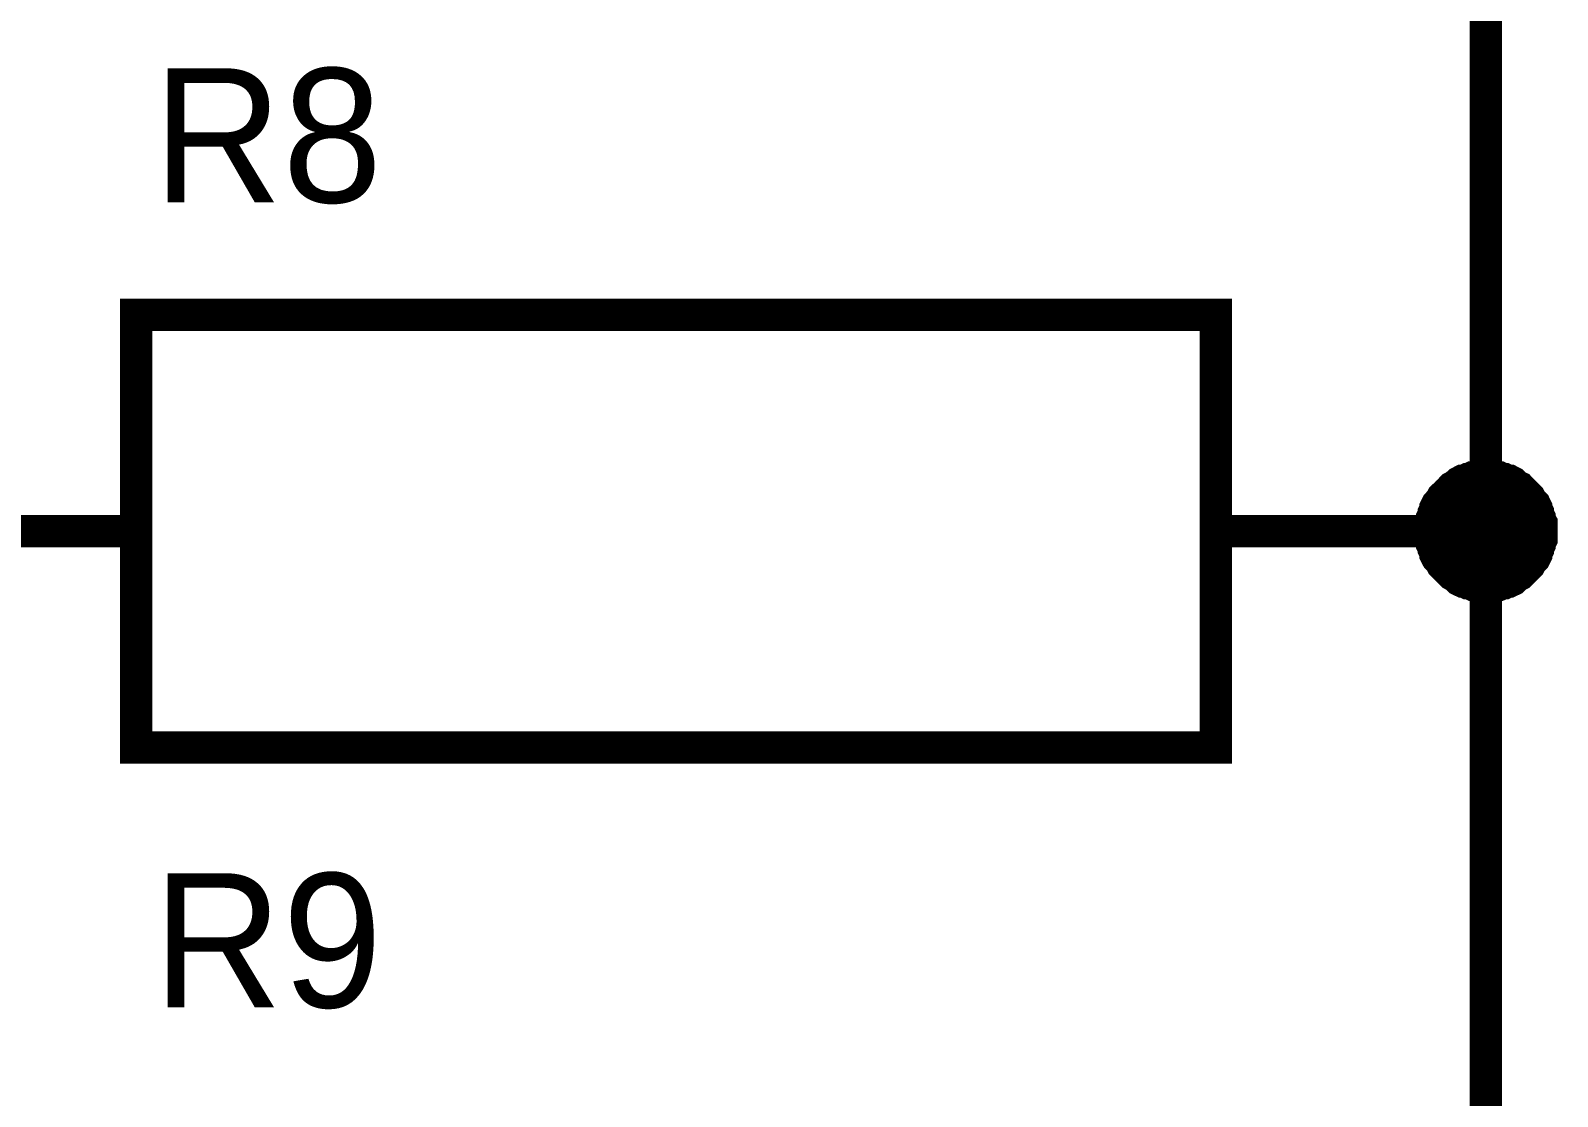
# Model space of a CAD drawing. Header units: millimetres. Extents: x 0 to 841, y 0 to 594.
# Drawn here: x 201.6 to 215.74, y 367.26 to 377.13 of the extents above; entities that cross this region are included whole.
import ezdxf

# ---------------------------------------------------------------- set-up
doc = ezdxf.new("R2010")
doc.units = ezdxf.units.MM
doc.layers.add('Sheet', color=255, linetype='Continuous')

msp = doc.modelspace()

# ---------------------------------------------------------------- linework, layer by layer
at = {"layer": 'Sheet', "const_width": 0.3}
for points in [[(215.079, 379.995), (215.079, 372.493), (215.079, 359.988), (215.079, 350), (215.079, 339.997), (215.079, 329.993), (215.079, 314.988), (202.579, 314.988), (190.095, 314.988), (177.594, 314.988)], [(214.567, 372.493), (214.567, 372.524), (214.567, 372.539), (214.567, 372.57), (214.582, 372.601), (214.582, 372.617), (214.598, 372.648), (214.598, 372.664), (214.613, 372.695), (214.613, 372.71), (214.629, 372.741), (214.644, 372.757), (214.66, 372.772), (214.675, 372.803), (214.691, 372.819), (214.707, 372.834), (214.722, 372.85), (214.738, 372.865), (214.753, 372.881), (214.769, 372.897), (214.8, 372.912), (214.815, 372.928), (214.831, 372.943), (214.862, 372.959), (214.877, 372.959), (214.908, 372.974), (214.924, 372.974), (214.955, 372.99), (214.971, 372.99), (215.002, 373.005), (215.033, 373.005), (215.048, 373.005), (215.079, 373.005)], [(214.567, 372.493), (214.567, 372.524), (214.567, 372.539), (214.567, 372.57), (214.582, 372.601), (214.582, 372.617), (214.598, 372.648), (214.598, 372.664), (214.613, 372.695), (214.613, 372.71), (214.629, 372.741), (214.644, 372.757), (214.66, 372.772), (214.675, 372.803), (214.691, 372.819), (214.707, 372.834), (214.722, 372.85), (214.738, 372.865), (214.753, 372.881), (214.769, 372.897), (214.8, 372.912), (214.815, 372.928), (214.831, 372.943), (214.862, 372.959), (214.877, 372.959), (214.908, 372.974), (214.924, 372.974), (214.955, 372.99), (214.971, 372.99), (215.002, 373.005), (215.033, 373.005), (215.048, 373.005), (215.079, 373.005)], [(214.567, 372.493), (214.567, 372.524), (214.567, 372.539), (214.567, 372.57), (214.582, 372.601), (214.582, 372.617), (214.598, 372.648), (214.598, 372.664), (214.613, 372.695), (214.613, 372.71), (214.629, 372.741), (214.644, 372.757), (214.66, 372.772), (214.675, 372.803), (214.691, 372.819), (214.707, 372.834), (214.722, 372.85), (214.738, 372.865), (214.753, 372.881), (214.769, 372.897), (214.8, 372.912), (214.815, 372.928), (214.831, 372.943), (214.862, 372.959), (214.877, 372.959), (214.908, 372.974), (214.924, 372.974), (214.955, 372.99), (214.971, 372.99), (215.002, 373.005), (215.033, 373.005), (215.048, 373.005), (215.079, 373.005)], [(214.567, 372.493), (214.567, 372.524), (214.567, 372.539), (214.567, 372.57), (214.582, 372.601), (214.582, 372.617), (214.598, 372.648), (214.598, 372.664), (214.613, 372.695), (214.613, 372.71), (214.629, 372.741), (214.644, 372.757), (214.66, 372.772), (214.675, 372.803), (214.691, 372.819), (214.707, 372.834), (214.722, 372.85), (214.738, 372.865), (214.753, 372.881), (214.769, 372.897), (214.8, 372.912), (214.815, 372.928), (214.831, 372.943), (214.862, 372.959), (214.877, 372.959), (214.908, 372.974), (214.924, 372.974), (214.955, 372.99), (214.971, 372.99), (215.002, 373.005), (215.033, 373.005), (215.048, 373.005), (215.079, 373.005)], [(214.567, 372.493), (214.567, 372.524), (214.567, 372.539), (214.567, 372.57), (214.582, 372.601), (214.582, 372.617), (214.598, 372.648), (214.598, 372.664), (214.613, 372.695), (214.613, 372.71), (214.629, 372.741), (214.644, 372.757), (214.66, 372.772), (214.675, 372.803), (214.691, 372.819), (214.707, 372.834), (214.722, 372.85), (214.738, 372.865), (214.753, 372.881), (214.769, 372.897), (214.8, 372.912), (214.815, 372.928), (214.831, 372.943), (214.862, 372.959), (214.877, 372.959), (214.908, 372.974), (214.924, 372.974), (214.955, 372.99), (214.971, 372.99), (215.002, 373.005), (215.033, 373.005), (215.048, 373.005), (215.079, 373.005)], [(214.567, 372.493), (214.567, 372.524), (214.567, 372.539), (214.567, 372.57), (214.582, 372.601), (214.582, 372.617), (214.598, 372.648), (214.598, 372.664), (214.613, 372.695), (214.613, 372.71), (214.629, 372.741), (214.644, 372.757), (214.66, 372.772), (214.675, 372.803), (214.691, 372.819), (214.707, 372.834), (214.722, 372.85), (214.738, 372.865), (214.753, 372.881), (214.769, 372.897), (214.8, 372.912), (214.815, 372.928), (214.831, 372.943), (214.862, 372.959), (214.877, 372.959), (214.908, 372.974), (214.924, 372.974), (214.955, 372.99), (214.971, 372.99), (215.002, 373.005), (215.033, 373.005), (215.048, 373.005), (215.079, 373.005)], [(214.567, 372.493), (214.567, 372.524), (214.567, 372.539), (214.567, 372.57), (214.582, 372.601), (214.582, 372.617), (214.598, 372.648), (214.598, 372.664), (214.613, 372.695), (214.613, 372.71), (214.629, 372.741), (214.644, 372.757), (214.66, 372.772), (214.675, 372.803), (214.691, 372.819), (214.707, 372.834), (214.722, 372.85), (214.738, 372.865), (214.753, 372.881), (214.769, 372.897), (214.8, 372.912), (214.815, 372.928), (214.831, 372.943), (214.862, 372.959), (214.877, 372.959), (214.908, 372.974), (214.924, 372.974), (214.955, 372.99), (214.971, 372.99), (215.002, 373.005), (215.033, 373.005), (215.048, 373.005), (215.079, 373.005)], [(214.567, 372.493), (214.567, 372.524), (214.567, 372.539), (214.567, 372.57), (214.582, 372.601), (214.582, 372.617), (214.598, 372.648), (214.598, 372.664), (214.613, 372.695), (214.613, 372.71), (214.629, 372.741), (214.644, 372.757), (214.66, 372.772), (214.675, 372.803), (214.691, 372.819), (214.707, 372.834), (214.722, 372.85), (214.738, 372.865), (214.753, 372.881), (214.769, 372.897), (214.8, 372.912), (214.815, 372.928), (214.831, 372.943), (214.862, 372.959), (214.877, 372.959), (214.908, 372.974), (214.924, 372.974), (214.955, 372.99), (214.971, 372.99), (215.002, 373.005), (215.033, 373.005), (215.048, 373.005), (215.079, 373.005)], [(214.567, 372.493), (214.567, 372.524), (214.567, 372.539), (214.567, 372.57), (214.582, 372.601), (214.582, 372.617), (214.598, 372.648), (214.598, 372.664), (214.613, 372.695), (214.613, 372.71), (214.629, 372.741), (214.644, 372.757), (214.66, 372.772), (214.675, 372.803), (214.691, 372.819), (214.707, 372.834), (214.722, 372.85), (214.738, 372.865), (214.753, 372.881), (214.769, 372.897), (214.8, 372.912), (214.815, 372.928), (214.831, 372.943), (214.862, 372.959), (214.877, 372.959), (214.908, 372.974), (214.924, 372.974), (214.955, 372.99), (214.971, 372.99), (215.002, 373.005), (215.033, 373.005), (215.048, 373.005), (215.079, 373.005)], [(214.567, 372.493), (214.567, 372.524), (214.567, 372.539), (214.567, 372.57), (214.582, 372.601), (214.582, 372.617), (214.598, 372.648), (214.598, 372.664), (214.613, 372.695), (214.613, 372.71), (214.629, 372.741), (214.644, 372.757), (214.66, 372.772), (214.675, 372.803), (214.691, 372.819), (214.707, 372.834), (214.722, 372.85), (214.738, 372.865), (214.753, 372.881), (214.769, 372.897), (214.8, 372.912), (214.815, 372.928), (214.831, 372.943), (214.862, 372.959), (214.877, 372.959), (214.908, 372.974), (214.924, 372.974), (214.955, 372.99), (214.971, 372.99), (215.002, 373.005), (215.033, 373.005), (215.048, 373.005), (215.079, 373.005)], [(215.079, 373.005), (215.079, 373.005)], [(215.079, 373.005), (215.11, 373.005), (215.126, 373.005), (215.157, 373.005), (215.188, 372.99), (215.203, 372.99), (215.235, 372.974), (215.25, 372.974), (215.281, 372.959), (215.297, 372.959), (215.328, 372.943), (215.343, 372.928), (215.359, 372.912), (215.39, 372.897), (215.405, 372.881), (215.421, 372.865), (215.436, 372.85), (215.452, 372.834), (215.467, 372.819), (215.483, 372.803), (215.498, 372.772), (215.514, 372.757), (215.53, 372.741), (215.545, 372.71), (215.545, 372.695), (215.561, 372.664), (215.561, 372.648), (215.576, 372.617), (215.576, 372.601), (215.592, 372.57), (215.592, 372.539), (215.592, 372.524), (215.592, 372.493)], [(215.079, 373.005), (215.079, 373.005)], [(215.079, 373.005), (215.11, 373.005), (215.126, 373.005), (215.157, 373.005), (215.188, 372.99), (215.203, 372.99), (215.235, 372.974), (215.25, 372.974), (215.281, 372.959), (215.297, 372.959), (215.328, 372.943), (215.343, 372.928), (215.359, 372.912), (215.39, 372.897), (215.405, 372.881), (215.421, 372.865), (215.436, 372.85), (215.452, 372.834), (215.467, 372.819), (215.483, 372.803), (215.498, 372.772), (215.514, 372.757), (215.53, 372.741), (215.545, 372.71), (215.545, 372.695), (215.561, 372.664), (215.561, 372.648), (215.576, 372.617), (215.576, 372.601), (215.592, 372.57), (215.592, 372.539), (215.592, 372.524), (215.592, 372.493)], [(215.079, 373.005), (215.079, 373.005)], [(215.079, 373.005), (215.11, 373.005), (215.126, 373.005), (215.157, 373.005), (215.188, 372.99), (215.203, 372.99), (215.235, 372.974), (215.25, 372.974), (215.281, 372.959), (215.297, 372.959), (215.328, 372.943), (215.343, 372.928), (215.359, 372.912), (215.39, 372.897), (215.405, 372.881), (215.421, 372.865), (215.436, 372.85), (215.452, 372.834), (215.467, 372.819), (215.483, 372.803), (215.498, 372.772), (215.514, 372.757), (215.53, 372.741), (215.545, 372.71), (215.545, 372.695), (215.561, 372.664), (215.561, 372.648), (215.576, 372.617), (215.576, 372.601), (215.592, 372.57), (215.592, 372.539), (215.592, 372.524), (215.592, 372.493)], [(215.079, 373.005), (215.079, 373.005)], [(215.079, 373.005), (215.11, 373.005), (215.126, 373.005), (215.157, 373.005), (215.188, 372.99), (215.203, 372.99), (215.235, 372.974), (215.25, 372.974), (215.281, 372.959), (215.297, 372.959), (215.328, 372.943), (215.343, 372.928), (215.359, 372.912), (215.39, 372.897), (215.405, 372.881), (215.421, 372.865), (215.436, 372.85), (215.452, 372.834), (215.467, 372.819), (215.483, 372.803), (215.498, 372.772), (215.514, 372.757), (215.53, 372.741), (215.545, 372.71), (215.545, 372.695), (215.561, 372.664), (215.561, 372.648), (215.576, 372.617), (215.576, 372.601), (215.592, 372.57), (215.592, 372.539), (215.592, 372.524), (215.592, 372.493)], [(215.079, 373.005), (215.079, 373.005)], [(215.079, 373.005), (215.11, 373.005), (215.126, 373.005), (215.157, 373.005), (215.188, 372.99), (215.203, 372.99), (215.235, 372.974), (215.25, 372.974), (215.281, 372.959), (215.297, 372.959), (215.328, 372.943), (215.343, 372.928), (215.359, 372.912), (215.39, 372.897), (215.405, 372.881), (215.421, 372.865), (215.436, 372.85), (215.452, 372.834), (215.467, 372.819), (215.483, 372.803), (215.498, 372.772), (215.514, 372.757), (215.53, 372.741), (215.545, 372.71), (215.545, 372.695), (215.561, 372.664), (215.561, 372.648), (215.576, 372.617), (215.576, 372.601), (215.592, 372.57), (215.592, 372.539), (215.592, 372.524), (215.592, 372.493)], [(215.079, 373.005), (215.079, 373.005)], [(215.079, 373.005), (215.11, 373.005), (215.126, 373.005), (215.157, 373.005), (215.188, 372.99), (215.203, 372.99), (215.235, 372.974), (215.25, 372.974), (215.281, 372.959), (215.297, 372.959), (215.328, 372.943), (215.343, 372.928), (215.359, 372.912), (215.39, 372.897), (215.405, 372.881), (215.421, 372.865), (215.436, 372.85), (215.452, 372.834), (215.467, 372.819), (215.483, 372.803), (215.498, 372.772), (215.514, 372.757), (215.53, 372.741), (215.545, 372.71), (215.545, 372.695), (215.561, 372.664), (215.561, 372.648), (215.576, 372.617), (215.576, 372.601), (215.592, 372.57), (215.592, 372.539), (215.592, 372.524), (215.592, 372.493)], [(215.079, 373.005), (215.079, 373.005)], [(215.079, 373.005), (215.11, 373.005), (215.126, 373.005), (215.157, 373.005), (215.188, 372.99), (215.203, 372.99), (215.235, 372.974), (215.25, 372.974), (215.281, 372.959), (215.297, 372.959), (215.328, 372.943), (215.343, 372.928), (215.359, 372.912), (215.39, 372.897), (215.405, 372.881), (215.421, 372.865), (215.436, 372.85), (215.452, 372.834), (215.467, 372.819), (215.483, 372.803), (215.498, 372.772), (215.514, 372.757), (215.53, 372.741), (215.545, 372.71), (215.545, 372.695), (215.561, 372.664), (215.561, 372.648), (215.576, 372.617), (215.576, 372.601), (215.592, 372.57), (215.592, 372.539), (215.592, 372.524), (215.592, 372.493)], [(215.079, 373.005), (215.079, 373.005)], [(215.079, 373.005), (215.11, 373.005), (215.126, 373.005), (215.157, 373.005), (215.188, 372.99), (215.203, 372.99), (215.235, 372.974), (215.25, 372.974), (215.281, 372.959), (215.297, 372.959), (215.328, 372.943), (215.343, 372.928), (215.359, 372.912), (215.39, 372.897), (215.405, 372.881), (215.421, 372.865), (215.436, 372.85), (215.452, 372.834), (215.467, 372.819), (215.483, 372.803), (215.498, 372.772), (215.514, 372.757), (215.53, 372.741), (215.545, 372.71), (215.545, 372.695), (215.561, 372.664), (215.561, 372.648), (215.576, 372.617), (215.576, 372.601), (215.592, 372.57), (215.592, 372.539), (215.592, 372.524), (215.592, 372.493)], [(215.079, 373.005), (215.079, 373.005)], [(215.079, 373.005), (215.11, 373.005), (215.126, 373.005), (215.157, 373.005), (215.188, 372.99), (215.203, 372.99), (215.235, 372.974), (215.25, 372.974), (215.281, 372.959), (215.297, 372.959), (215.328, 372.943), (215.343, 372.928), (215.359, 372.912), (215.39, 372.897), (215.405, 372.881), (215.421, 372.865), (215.436, 372.85), (215.452, 372.834), (215.467, 372.819), (215.483, 372.803), (215.498, 372.772), (215.514, 372.757), (215.53, 372.741), (215.545, 372.71), (215.545, 372.695), (215.561, 372.664), (215.561, 372.648), (215.576, 372.617), (215.576, 372.601), (215.592, 372.57), (215.592, 372.539), (215.592, 372.524), (215.592, 372.493)], [(215.079, 373.005), (215.079, 373.005)], [(215.079, 373.005), (215.11, 373.005), (215.126, 373.005), (215.157, 373.005), (215.188, 372.99), (215.203, 372.99), (215.235, 372.974), (215.25, 372.974), (215.281, 372.959), (215.297, 372.959), (215.328, 372.943), (215.343, 372.928), (215.359, 372.912), (215.39, 372.897), (215.405, 372.881), (215.421, 372.865), (215.436, 372.85), (215.452, 372.834), (215.467, 372.819), (215.483, 372.803), (215.498, 372.772), (215.514, 372.757), (215.53, 372.741), (215.545, 372.71), (215.545, 372.695), (215.561, 372.664), (215.561, 372.648), (215.576, 372.617), (215.576, 372.601), (215.592, 372.57), (215.592, 372.539), (215.592, 372.524), (215.592, 372.493)], [(202.579, 372.493), (200.079, 372.493)], [(212.579, 372.493), (215.079, 372.493)], [(215.079, 371.98), (215.048, 371.98), (215.033, 371.98), (215.002, 371.98), (214.971, 371.996), (214.955, 371.996), (214.924, 372.011), (214.908, 372.011), (214.877, 372.027), (214.862, 372.027), (214.831, 372.042), (214.815, 372.058), (214.8, 372.073), (214.769, 372.089), (214.753, 372.104), (214.738, 372.12), (214.722, 372.135), (214.707, 372.151), (214.691, 372.166), (214.675, 372.182), (214.66, 372.213), (214.644, 372.229), (214.629, 372.244), (214.613, 372.275), (214.613, 372.291), (214.598, 372.322), (214.598, 372.337), (214.582, 372.368), (214.582, 372.384), (214.567, 372.415), (214.567, 372.446), (214.567, 372.462), (214.567, 372.493)], [(214.567, 372.493), (214.567, 372.493)], [(215.079, 371.98), (215.048, 371.98), (215.033, 371.98), (215.002, 371.98), (214.971, 371.996), (214.955, 371.996), (214.924, 372.011), (214.908, 372.011), (214.877, 372.027), (214.862, 372.027), (214.831, 372.042), (214.815, 372.058), (214.8, 372.073), (214.769, 372.089), (214.753, 372.104), (214.738, 372.12), (214.722, 372.135), (214.707, 372.151), (214.691, 372.166), (214.675, 372.182), (214.66, 372.213), (214.644, 372.229), (214.629, 372.244), (214.613, 372.275), (214.613, 372.291), (214.598, 372.322), (214.598, 372.337), (214.582, 372.368), (214.582, 372.384), (214.567, 372.415), (214.567, 372.446), (214.567, 372.462), (214.567, 372.493)], [(214.567, 372.493), (214.567, 372.493)], [(215.079, 371.98), (215.048, 371.98), (215.033, 371.98), (215.002, 371.98), (214.971, 371.996), (214.955, 371.996), (214.924, 372.011), (214.908, 372.011), (214.877, 372.027), (214.862, 372.027), (214.831, 372.042), (214.815, 372.058), (214.8, 372.073), (214.769, 372.089), (214.753, 372.104), (214.738, 372.12), (214.722, 372.135), (214.707, 372.151), (214.691, 372.166), (214.675, 372.182), (214.66, 372.213), (214.644, 372.229), (214.629, 372.244), (214.613, 372.275), (214.613, 372.291), (214.598, 372.322), (214.598, 372.337), (214.582, 372.368), (214.582, 372.384), (214.567, 372.415), (214.567, 372.446), (214.567, 372.462), (214.567, 372.493)], [(214.567, 372.493), (214.567, 372.493)], [(215.079, 371.98), (215.048, 371.98), (215.033, 371.98), (215.002, 371.98), (214.971, 371.996), (214.955, 371.996), (214.924, 372.011), (214.908, 372.011), (214.877, 372.027), (214.862, 372.027), (214.831, 372.042), (214.815, 372.058), (214.8, 372.073), (214.769, 372.089), (214.753, 372.104), (214.738, 372.12), (214.722, 372.135), (214.707, 372.151), (214.691, 372.166), (214.675, 372.182), (214.66, 372.213), (214.644, 372.229), (214.629, 372.244), (214.613, 372.275), (214.613, 372.291), (214.598, 372.322), (214.598, 372.337), (214.582, 372.368), (214.582, 372.384), (214.567, 372.415), (214.567, 372.446), (214.567, 372.462), (214.567, 372.493)], [(214.567, 372.493), (214.567, 372.493)], [(215.079, 371.98), (215.048, 371.98), (215.033, 371.98), (215.002, 371.98), (214.971, 371.996), (214.955, 371.996), (214.924, 372.011), (214.908, 372.011), (214.877, 372.027), (214.862, 372.027), (214.831, 372.042), (214.815, 372.058), (214.8, 372.073), (214.769, 372.089), (214.753, 372.104), (214.738, 372.12), (214.722, 372.135), (214.707, 372.151), (214.691, 372.166), (214.675, 372.182), (214.66, 372.213), (214.644, 372.229), (214.629, 372.244), (214.613, 372.275), (214.613, 372.291), (214.598, 372.322), (214.598, 372.337), (214.582, 372.368), (214.582, 372.384), (214.567, 372.415), (214.567, 372.446), (214.567, 372.462), (214.567, 372.493)], [(214.567, 372.493), (214.567, 372.493)], [(215.079, 371.98), (215.048, 371.98), (215.033, 371.98), (215.002, 371.98), (214.971, 371.996), (214.955, 371.996), (214.924, 372.011), (214.908, 372.011), (214.877, 372.027), (214.862, 372.027), (214.831, 372.042), (214.815, 372.058), (214.8, 372.073), (214.769, 372.089), (214.753, 372.104), (214.738, 372.12), (214.722, 372.135), (214.707, 372.151), (214.691, 372.166), (214.675, 372.182), (214.66, 372.213), (214.644, 372.229), (214.629, 372.244), (214.613, 372.275), (214.613, 372.291), (214.598, 372.322), (214.598, 372.337), (214.582, 372.368), (214.582, 372.384), (214.567, 372.415), (214.567, 372.446), (214.567, 372.462), (214.567, 372.493)], [(214.567, 372.493), (214.567, 372.493)], [(215.079, 371.98), (215.048, 371.98), (215.033, 371.98), (215.002, 371.98), (214.971, 371.996), (214.955, 371.996), (214.924, 372.011), (214.908, 372.011), (214.877, 372.027), (214.862, 372.027), (214.831, 372.042), (214.815, 372.058), (214.8, 372.073), (214.769, 372.089), (214.753, 372.104), (214.738, 372.12), (214.722, 372.135), (214.707, 372.151), (214.691, 372.166), (214.675, 372.182), (214.66, 372.213), (214.644, 372.229), (214.629, 372.244), (214.613, 372.275), (214.613, 372.291), (214.598, 372.322), (214.598, 372.337), (214.582, 372.368), (214.582, 372.384), (214.567, 372.415), (214.567, 372.446), (214.567, 372.462), (214.567, 372.493)], [(214.567, 372.493), (214.567, 372.493)], [(215.079, 371.98), (215.048, 371.98), (215.033, 371.98), (215.002, 371.98), (214.971, 371.996), (214.955, 371.996), (214.924, 372.011), (214.908, 372.011), (214.877, 372.027), (214.862, 372.027), (214.831, 372.042), (214.815, 372.058), (214.8, 372.073), (214.769, 372.089), (214.753, 372.104), (214.738, 372.12), (214.722, 372.135), (214.707, 372.151), (214.691, 372.166), (214.675, 372.182), (214.66, 372.213), (214.644, 372.229), (214.629, 372.244), (214.613, 372.275), (214.613, 372.291), (214.598, 372.322), (214.598, 372.337), (214.582, 372.368), (214.582, 372.384), (214.567, 372.415), (214.567, 372.446), (214.567, 372.462), (214.567, 372.493)], [(214.567, 372.493), (214.567, 372.493)], [(215.079, 371.98), (215.048, 371.98), (215.033, 371.98), (215.002, 371.98), (214.971, 371.996), (214.955, 371.996), (214.924, 372.011), (214.908, 372.011), (214.877, 372.027), (214.862, 372.027), (214.831, 372.042), (214.815, 372.058), (214.8, 372.073), (214.769, 372.089), (214.753, 372.104), (214.738, 372.12), (214.722, 372.135), (214.707, 372.151), (214.691, 372.166), (214.675, 372.182), (214.66, 372.213), (214.644, 372.229), (214.629, 372.244), (214.613, 372.275), (214.613, 372.291), (214.598, 372.322), (214.598, 372.337), (214.582, 372.368), (214.582, 372.384), (214.567, 372.415), (214.567, 372.446), (214.567, 372.462), (214.567, 372.493)], [(214.567, 372.493), (214.567, 372.493)], [(215.079, 371.98), (215.048, 371.98), (215.033, 371.98), (215.002, 371.98), (214.971, 371.996), (214.955, 371.996), (214.924, 372.011), (214.908, 372.011), (214.877, 372.027), (214.862, 372.027), (214.831, 372.042), (214.815, 372.058), (214.8, 372.073), (214.769, 372.089), (214.753, 372.104), (214.738, 372.12), (214.722, 372.135), (214.707, 372.151), (214.691, 372.166), (214.675, 372.182), (214.66, 372.213), (214.644, 372.229), (214.629, 372.244), (214.613, 372.275), (214.613, 372.291), (214.598, 372.322), (214.598, 372.337), (214.582, 372.368), (214.582, 372.384), (214.567, 372.415), (214.567, 372.446), (214.567, 372.462), (214.567, 372.493)], [(214.567, 372.493), (214.567, 372.493)], [(215.592, 372.493), (215.592, 372.462), (215.592, 372.446), (215.592, 372.415), (215.576, 372.384), (215.576, 372.368), (215.561, 372.337), (215.561, 372.322), (215.545, 372.291), (215.545, 372.275), (215.53, 372.244), (215.514, 372.229), (215.498, 372.213), (215.483, 372.182), (215.467, 372.166), (215.452, 372.151), (215.436, 372.135), (215.421, 372.12), (215.405, 372.104), (215.39, 372.089), (215.359, 372.073), (215.343, 372.058), (215.328, 372.042), (215.297, 372.027), (215.281, 372.027), (215.25, 372.011), (215.235, 372.011), (215.203, 371.996), (215.188, 371.996), (215.157, 371.98), (215.126, 371.98), (215.11, 371.98), (215.079, 371.98)], [(215.592, 372.493), (215.592, 372.462), (215.592, 372.446), (215.592, 372.415), (215.576, 372.384), (215.576, 372.368), (215.561, 372.337), (215.561, 372.322), (215.545, 372.291), (215.545, 372.275), (215.53, 372.244), (215.514, 372.229), (215.498, 372.213), (215.483, 372.182), (215.467, 372.166), (215.452, 372.151), (215.436, 372.135), (215.421, 372.12), (215.405, 372.104), (215.39, 372.089), (215.359, 372.073), (215.343, 372.058), (215.328, 372.042), (215.297, 372.027), (215.281, 372.027), (215.25, 372.011), (215.235, 372.011), (215.203, 371.996), (215.188, 371.996), (215.157, 371.98), (215.126, 371.98), (215.11, 371.98), (215.079, 371.98)], [(215.592, 372.493), (215.592, 372.462), (215.592, 372.446), (215.592, 372.415), (215.576, 372.384), (215.576, 372.368), (215.561, 372.337), (215.561, 372.322), (215.545, 372.291), (215.545, 372.275), (215.53, 372.244), (215.514, 372.229), (215.498, 372.213), (215.483, 372.182), (215.467, 372.166), (215.452, 372.151), (215.436, 372.135), (215.421, 372.12), (215.405, 372.104), (215.39, 372.089), (215.359, 372.073), (215.343, 372.058), (215.328, 372.042), (215.297, 372.027), (215.281, 372.027), (215.25, 372.011), (215.235, 372.011), (215.203, 371.996), (215.188, 371.996), (215.157, 371.98), (215.126, 371.98), (215.11, 371.98), (215.079, 371.98)], [(215.592, 372.493), (215.592, 372.462), (215.592, 372.446), (215.592, 372.415), (215.576, 372.384), (215.576, 372.368), (215.561, 372.337), (215.561, 372.322), (215.545, 372.291), (215.545, 372.275), (215.53, 372.244), (215.514, 372.229), (215.498, 372.213), (215.483, 372.182), (215.467, 372.166), (215.452, 372.151), (215.436, 372.135), (215.421, 372.12), (215.405, 372.104), (215.39, 372.089), (215.359, 372.073), (215.343, 372.058), (215.328, 372.042), (215.297, 372.027), (215.281, 372.027), (215.25, 372.011), (215.235, 372.011), (215.203, 371.996), (215.188, 371.996), (215.157, 371.98), (215.126, 371.98), (215.11, 371.98), (215.079, 371.98)], [(215.592, 372.493), (215.592, 372.462), (215.592, 372.446), (215.592, 372.415), (215.576, 372.384), (215.576, 372.368), (215.561, 372.337), (215.561, 372.322), (215.545, 372.291), (215.545, 372.275), (215.53, 372.244), (215.514, 372.229), (215.498, 372.213), (215.483, 372.182), (215.467, 372.166), (215.452, 372.151), (215.436, 372.135), (215.421, 372.12), (215.405, 372.104), (215.39, 372.089), (215.359, 372.073), (215.343, 372.058), (215.328, 372.042), (215.297, 372.027), (215.281, 372.027), (215.25, 372.011), (215.235, 372.011), (215.203, 371.996), (215.188, 371.996), (215.157, 371.98), (215.126, 371.98), (215.11, 371.98), (215.079, 371.98)], [(215.592, 372.493), (215.592, 372.462), (215.592, 372.446), (215.592, 372.415), (215.576, 372.384), (215.576, 372.368), (215.561, 372.337), (215.561, 372.322), (215.545, 372.291), (215.545, 372.275), (215.53, 372.244), (215.514, 372.229), (215.498, 372.213), (215.483, 372.182), (215.467, 372.166), (215.452, 372.151), (215.436, 372.135), (215.421, 372.12), (215.405, 372.104), (215.39, 372.089), (215.359, 372.073), (215.343, 372.058), (215.328, 372.042), (215.297, 372.027), (215.281, 372.027), (215.25, 372.011), (215.235, 372.011), (215.203, 371.996), (215.188, 371.996), (215.157, 371.98), (215.126, 371.98), (215.11, 371.98), (215.079, 371.98)], [(215.592, 372.493), (215.592, 372.462), (215.592, 372.446), (215.592, 372.415), (215.576, 372.384), (215.576, 372.368), (215.561, 372.337), (215.561, 372.322), (215.545, 372.291), (215.545, 372.275), (215.53, 372.244), (215.514, 372.229), (215.498, 372.213), (215.483, 372.182), (215.467, 372.166), (215.452, 372.151), (215.436, 372.135), (215.421, 372.12), (215.405, 372.104), (215.39, 372.089), (215.359, 372.073), (215.343, 372.058), (215.328, 372.042), (215.297, 372.027), (215.281, 372.027), (215.25, 372.011), (215.235, 372.011), (215.203, 371.996), (215.188, 371.996), (215.157, 371.98), (215.126, 371.98), (215.11, 371.98), (215.079, 371.98)], [(215.592, 372.493), (215.592, 372.462), (215.592, 372.446), (215.592, 372.415), (215.576, 372.384), (215.576, 372.368), (215.561, 372.337), (215.561, 372.322), (215.545, 372.291), (215.545, 372.275), (215.53, 372.244), (215.514, 372.229), (215.498, 372.213), (215.483, 372.182), (215.467, 372.166), (215.452, 372.151), (215.436, 372.135), (215.421, 372.12), (215.405, 372.104), (215.39, 372.089), (215.359, 372.073), (215.343, 372.058), (215.328, 372.042), (215.297, 372.027), (215.281, 372.027), (215.25, 372.011), (215.235, 372.011), (215.203, 371.996), (215.188, 371.996), (215.157, 371.98), (215.126, 371.98), (215.11, 371.98), (215.079, 371.98)], [(215.592, 372.493), (215.592, 372.462), (215.592, 372.446), (215.592, 372.415), (215.576, 372.384), (215.576, 372.368), (215.561, 372.337), (215.561, 372.322), (215.545, 372.291), (215.545, 372.275), (215.53, 372.244), (215.514, 372.229), (215.498, 372.213), (215.483, 372.182), (215.467, 372.166), (215.452, 372.151), (215.436, 372.135), (215.421, 372.12), (215.405, 372.104), (215.39, 372.089), (215.359, 372.073), (215.343, 372.058), (215.328, 372.042), (215.297, 372.027), (215.281, 372.027), (215.25, 372.011), (215.235, 372.011), (215.203, 371.996), (215.188, 371.996), (215.157, 371.98), (215.126, 371.98), (215.11, 371.98), (215.079, 371.98)], [(215.592, 372.493), (215.592, 372.462), (215.592, 372.446), (215.592, 372.415), (215.576, 372.384), (215.576, 372.368), (215.561, 372.337), (215.561, 372.322), (215.545, 372.291), (215.545, 372.275), (215.53, 372.244), (215.514, 372.229), (215.498, 372.213), (215.483, 372.182), (215.467, 372.166), (215.452, 372.151), (215.436, 372.135), (215.421, 372.12), (215.405, 372.104), (215.39, 372.089), (215.359, 372.073), (215.343, 372.058), (215.328, 372.042), (215.297, 372.027), (215.281, 372.027), (215.25, 372.011), (215.235, 372.011), (215.203, 371.996), (215.188, 371.996), (215.157, 371.98), (215.126, 371.98), (215.11, 371.98), (215.079, 371.98)], [(215.592, 372.493), (215.592, 372.493), (215.592, 372.493), (215.592, 372.493), (215.592, 372.493), (215.592, 372.493), (215.592, 372.493), (215.592, 372.493), (215.592, 372.493), (215.592, 372.493), (215.592, 372.493), (215.592, 372.493), (215.592, 372.493), (215.592, 372.493), (215.592, 372.493), (215.592, 372.493), (215.592, 372.493), (215.592, 372.493), (215.592, 372.493), (215.592, 372.493), (215.592, 372.493), (215.592, 372.493), (215.592, 372.493), (215.592, 372.493), (215.592, 372.493), (215.592, 372.493), (215.592, 372.493), (215.592, 372.493), (215.592, 372.493), (215.592, 372.493), (215.592, 372.493), (215.592, 372.493), (215.592, 372.493)], [(215.592, 372.493), (215.592, 372.493)], [(215.592, 372.493), (215.592, 372.493), (215.592, 372.493), (215.592, 372.493), (215.592, 372.493), (215.592, 372.493), (215.592, 372.493), (215.592, 372.493), (215.592, 372.493), (215.592, 372.493), (215.592, 372.493), (215.592, 372.493), (215.592, 372.493), (215.592, 372.493), (215.592, 372.493), (215.592, 372.493), (215.592, 372.493), (215.592, 372.493), (215.592, 372.493), (215.592, 372.493), (215.592, 372.493), (215.592, 372.493), (215.592, 372.493), (215.592, 372.493), (215.592, 372.493), (215.592, 372.493), (215.592, 372.493), (215.592, 372.493), (215.592, 372.493), (215.592, 372.493), (215.592, 372.493), (215.592, 372.493), (215.592, 372.493)], [(215.592, 372.493), (215.592, 372.493)], [(215.592, 372.493), (215.592, 372.493), (215.592, 372.493), (215.592, 372.493), (215.592, 372.493), (215.592, 372.493), (215.592, 372.493), (215.592, 372.493), (215.592, 372.493), (215.592, 372.493), (215.592, 372.493), (215.592, 372.493), (215.592, 372.493), (215.592, 372.493), (215.592, 372.493), (215.592, 372.493), (215.592, 372.493), (215.592, 372.493), (215.592, 372.493), (215.592, 372.493), (215.592, 372.493), (215.592, 372.493), (215.592, 372.493), (215.592, 372.493), (215.592, 372.493), (215.592, 372.493), (215.592, 372.493), (215.592, 372.493), (215.592, 372.493), (215.592, 372.493), (215.592, 372.493), (215.592, 372.493), (215.592, 372.493)], [(215.592, 372.493), (215.592, 372.493)], [(215.592, 372.493), (215.592, 372.493), (215.592, 372.493), (215.592, 372.493), (215.592, 372.493), (215.592, 372.493), (215.592, 372.493), (215.592, 372.493), (215.592, 372.493), (215.592, 372.493), (215.592, 372.493), (215.592, 372.493), (215.592, 372.493), (215.592, 372.493), (215.592, 372.493), (215.592, 372.493), (215.592, 372.493), (215.592, 372.493), (215.592, 372.493), (215.592, 372.493), (215.592, 372.493), (215.592, 372.493), (215.592, 372.493), (215.592, 372.493), (215.592, 372.493), (215.592, 372.493), (215.592, 372.493), (215.592, 372.493), (215.592, 372.493), (215.592, 372.493), (215.592, 372.493), (215.592, 372.493), (215.592, 372.493)], [(215.592, 372.493), (215.592, 372.493)], [(215.592, 372.493), (215.592, 372.493), (215.592, 372.493), (215.592, 372.493), (215.592, 372.493), (215.592, 372.493), (215.592, 372.493), (215.592, 372.493), (215.592, 372.493), (215.592, 372.493), (215.592, 372.493), (215.592, 372.493), (215.592, 372.493), (215.592, 372.493), (215.592, 372.493), (215.592, 372.493), (215.592, 372.493), (215.592, 372.493), (215.592, 372.493), (215.592, 372.493), (215.592, 372.493), (215.592, 372.493), (215.592, 372.493), (215.592, 372.493), (215.592, 372.493), (215.592, 372.493), (215.592, 372.493), (215.592, 372.493), (215.592, 372.493), (215.592, 372.493), (215.592, 372.493), (215.592, 372.493), (215.592, 372.493)], [(215.592, 372.493), (215.592, 372.493)], [(215.592, 372.493), (215.592, 372.493), (215.592, 372.493), (215.592, 372.493), (215.592, 372.493), (215.592, 372.493), (215.592, 372.493), (215.592, 372.493), (215.592, 372.493), (215.592, 372.493), (215.592, 372.493), (215.592, 372.493), (215.592, 372.493), (215.592, 372.493), (215.592, 372.493), (215.592, 372.493), (215.592, 372.493), (215.592, 372.493), (215.592, 372.493), (215.592, 372.493), (215.592, 372.493), (215.592, 372.493), (215.592, 372.493), (215.592, 372.493), (215.592, 372.493), (215.592, 372.493), (215.592, 372.493), (215.592, 372.493), (215.592, 372.493), (215.592, 372.493), (215.592, 372.493), (215.592, 372.493), (215.592, 372.493)], [(215.592, 372.493), (215.592, 372.493)], [(215.592, 372.493), (215.592, 372.493), (215.592, 372.493), (215.592, 372.493), (215.592, 372.493), (215.592, 372.493), (215.592, 372.493), (215.592, 372.493), (215.592, 372.493), (215.592, 372.493), (215.592, 372.493), (215.592, 372.493), (215.592, 372.493), (215.592, 372.493), (215.592, 372.493), (215.592, 372.493), (215.592, 372.493), (215.592, 372.493), (215.592, 372.493), (215.592, 372.493), (215.592, 372.493), (215.592, 372.493), (215.592, 372.493), (215.592, 372.493), (215.592, 372.493), (215.592, 372.493), (215.592, 372.493), (215.592, 372.493), (215.592, 372.493), (215.592, 372.493), (215.592, 372.493), (215.592, 372.493), (215.592, 372.493)], [(215.592, 372.493), (215.592, 372.493)], [(215.592, 372.493), (215.592, 372.493), (215.592, 372.493), (215.592, 372.493), (215.592, 372.493), (215.592, 372.493), (215.592, 372.493), (215.592, 372.493), (215.592, 372.493), (215.592, 372.493), (215.592, 372.493), (215.592, 372.493), (215.592, 372.493), (215.592, 372.493), (215.592, 372.493), (215.592, 372.493), (215.592, 372.493), (215.592, 372.493), (215.592, 372.493), (215.592, 372.493), (215.592, 372.493), (215.592, 372.493), (215.592, 372.493), (215.592, 372.493), (215.592, 372.493), (215.592, 372.493), (215.592, 372.493), (215.592, 372.493), (215.592, 372.493), (215.592, 372.493), (215.592, 372.493), (215.592, 372.493), (215.592, 372.493)], [(215.592, 372.493), (215.592, 372.493)], [(215.592, 372.493), (215.592, 372.493), (215.592, 372.493), (215.592, 372.493), (215.592, 372.493), (215.592, 372.493), (215.592, 372.493), (215.592, 372.493), (215.592, 372.493), (215.592, 372.493), (215.592, 372.493), (215.592, 372.493), (215.592, 372.493), (215.592, 372.493), (215.592, 372.493), (215.592, 372.493), (215.592, 372.493), (215.592, 372.493), (215.592, 372.493), (215.592, 372.493), (215.592, 372.493), (215.592, 372.493), (215.592, 372.493), (215.592, 372.493), (215.592, 372.493), (215.592, 372.493), (215.592, 372.493), (215.592, 372.493), (215.592, 372.493), (215.592, 372.493), (215.592, 372.493), (215.592, 372.493), (215.592, 372.493)], [(215.592, 372.493), (215.592, 372.493)], [(215.592, 372.493), (215.592, 372.493), (215.592, 372.493), (215.592, 372.493), (215.592, 372.493), (215.592, 372.493), (215.592, 372.493), (215.592, 372.493), (215.592, 372.493), (215.592, 372.493), (215.592, 372.493), (215.592, 372.493), (215.592, 372.493), (215.592, 372.493), (215.592, 372.493), (215.592, 372.493), (215.592, 372.493), (215.592, 372.493), (215.592, 372.493), (215.592, 372.493), (215.592, 372.493), (215.592, 372.493), (215.592, 372.493), (215.592, 372.493), (215.592, 372.493), (215.592, 372.493), (215.592, 372.493), (215.592, 372.493), (215.592, 372.493), (215.592, 372.493), (215.592, 372.493), (215.592, 372.493), (215.592, 372.493)], [(215.592, 372.493), (215.592, 372.493)]]:
    msp.add_lwpolyline(points, dxfattribs=at)
msp.add_lwpolyline([(202.579, 374.496), (212.579, 374.496), (212.579, 370.489), (202.579, 370.489), (202.579, 374.496)], close=True, dxfattribs=at)
at = {"layer": 'Sheet', "const_width": 0.508}
msp.add_lwpolyline([(214.746, 372.5, 1), (215.254, 372.5, 1)], format="xyb", close=True, dxfattribs=at)

# ---------------------------------------------------------------- texts
at = {"layer": 'Sheet'}
for s, p in [('R8', (202.734, 375.537)), ('R9', (202.734, 368.081))]:
    msp.add_text(s, height=1.2427, dxfattribs=at).set_placement(p)

doc.saveas('drawing.dxf')
